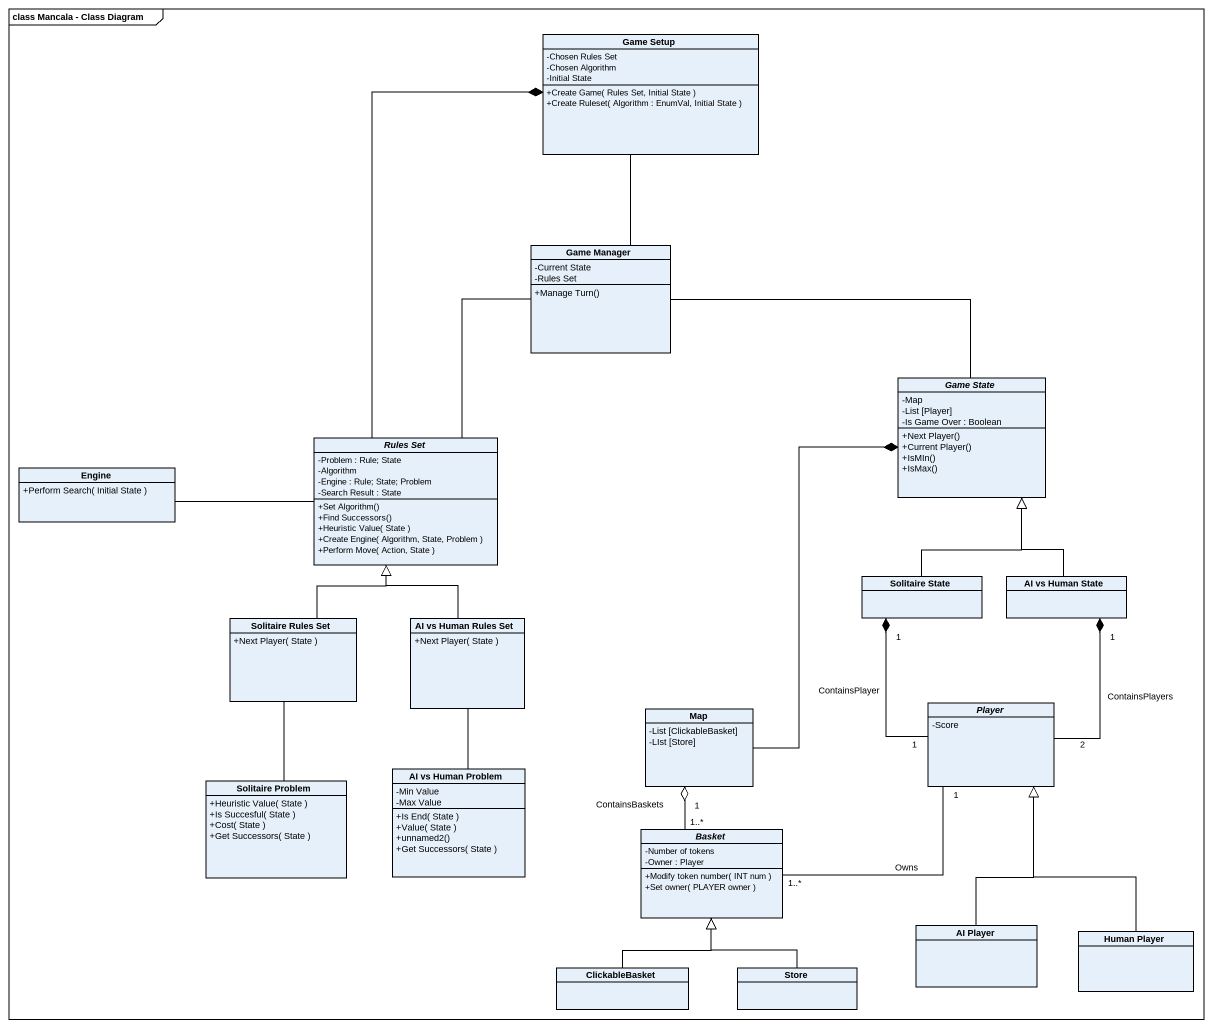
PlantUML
@startuml
mainframe class Mancala - Class Diagram
hide circle
hide empty members
skinparam classAttributeIconSize 0
class "Game Setup" as Game_Setup {
  -Chosen Rules Set
  -Chosen Algorithm
  -Initial State
  +Create Game( Rules Set, Initial State )
  +Create Ruleset( Algorithm : EnumVal, Initial State )
}
class "Game Manager" as Game_Manager {
  -Current State
  -Rules Set
  +Manage Turn()
}
abstract class "Game State" as Game_State {
  -Map
  -List [Player]
  -Is Game Over : Boolean
  +Next Player()
  +Current Player()
  +IsMIn()
  +IsMax()
}
class Engine {
  +Perform Search( Initial State )
}
abstract class "Rules Set" as Rules_Set {
  -Problem : Rule; State
  -Algorithm
  -Engine : Rule; State; Problem
  -Search Result : State
  +Set Algorithm()
  +Find Successors()
  +Heuristic Value( State )
  +Create Engine( Algorithm, State, Problem )
  +Perform Move( Action, State )
}
class "Solitaire State" as Solitaire_State
class "AI vs Human State" as AI_vs_Human_State
class "Solitaire Rules Set" as Solitaire_Rules_Set {
  +Next Player( State )
}
class "AI vs Human Rules Set" as AI_vs_Human_Rules_Set {
  +Next Player( State )
}
abstract class Player {
  -Score
}
class "Map" as Map_ {
  -List [ClickableBasket]
  -LIst [Store]
}
class "Solitaire Problem" as Solitaire_Problem {
  +Heuristic Value( State )
  +Is Succesful( State )
  +Cost( State )
  +Get Successors( State )
}
class "AI vs Human Problem" as AI_vs_Human_Problem {
  -Min Value
  -Max Value
  +Is End( State )
  +Value( State )
  +unnamed2()
  +Get Successors( State )
}
abstract class Basket {
  -Number of tokens
  -Owner : Player
  +Modify token number( INT num )
  +Set owner( PLAYER owner )
}
class "AI Player" as AI_Player
class "Human Player" as Human_Player
class ClickableBasket
class Store
Game_Setup -- Game_Manager
Game_Setup *-- Rules_Set
Game_Manager -right- Game_State
Game_Manager -- Rules_Set
Game_State *-- Map_
Engine -right- Rules_Set
Solitaire_State -up-|> Game_State
Solitaire_State "1" *-- "1" Player : ContainsPlayer
AI_vs_Human_State -up-|> Game_State
AI_vs_Human_State "1" *-- "2" Player : ContainsPlayers
Solitaire_Rules_Set -up-|> Rules_Set
Solitaire_Rules_Set -- Solitaire_Problem
AI_vs_Human_Rules_Set -up-|> Rules_Set
AI_vs_Human_Rules_Set -- AI_vs_Human_Problem
Map_ "1" o-- "1..*" Basket : ContainsBaskets
Basket "1..*" -right- "1" Player : Owns
AI_Player -up-|> Player
Human_Player -up-|> Player
ClickableBasket -up-|> Basket
Store -up-|> Basket
@enduml
